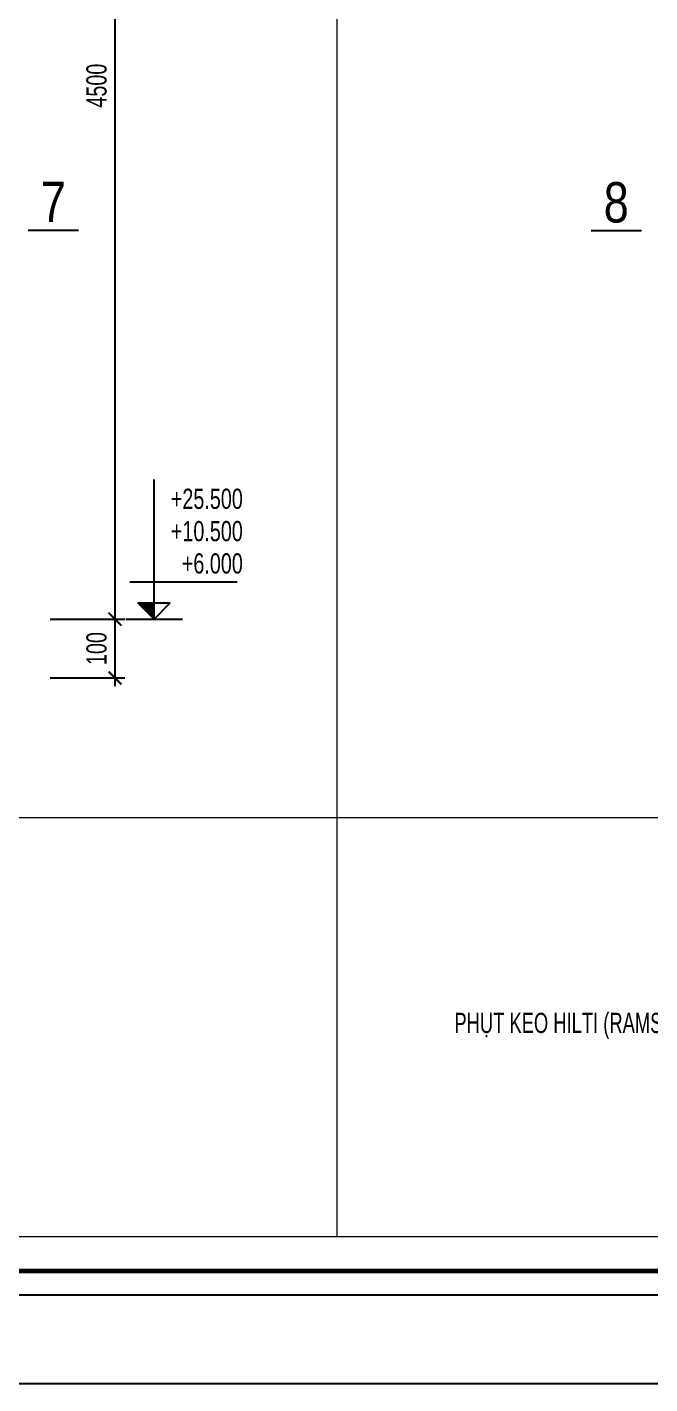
# Model space of a CAD drawing. Header units: millimetres. Extents: x 0 to 84100, y 0 to 158663.
# Drawn here: x 12615 to 14540, y 0 to 4196 of the extents above; entities that cross this region are included whole.
import ezdxf
from ezdxf.enums import TextEntityAlignment as Align

# ---------------------------------------------------------------- set-up
doc = ezdxf.new("R2010")
doc.units = ezdxf.units.MM
doc.header["$LTSCALE"] = 800
doc.header["$MEASUREMENT"] = 0
doc.layers.get('DEFPOINTS').update_dxf_attribs({"color": 87})
for name, color, linetype in [('CDC-KHUNGTEN', 9, 'Continuous'), ('CDC.02.DIM', 1, 'Continuous'), ('CDC.06.TEXT', 2, 'Continuous'), ('CDC.10.HATCH', 9, 'Continuous')]:
    doc.layers.add(name, color=color, linetype=linetype)
doc.layers.add('CDC.11.NOTE', color=8, linetype='Continuous', lineweight=18)
doc.styles.add('KC_BIGTEXT', font='arial.ttf', dxfattribs={"width": 0.7})
doc.styles.add('KC_SMTEXT', font='arial.ttf', dxfattribs={"width": 0.7})
doc.styles.add('KCS_SMTEXT', font='arial.ttf', dxfattribs={"width": 0.7})
doc.dimstyles.new('KCS_DIM25', dxfattribs={"dimtxt": 62.5, "dimasz": 40, "dimexe": 30, "dimexo": 0, "dimgap": 25, "dimtad": 1, "dimdec": 0, "dimzin": 13, "dimdsep": 46, "dimtxsty": 'KCS_SMTEXT', "dimblk": 'ARCHTICK', "dimcen": 0, "dimdle": 25, "dimclrd": 1, "dimclre": 1, "dimclrt": 2, "dimadec": 0, "dimazin": 0, "dimtfac": 1, "dimtdec": 0, "dimtix": 1, "dimtmove": 2, "dimatfit": 3, "dimfxl": 1, "dimtolj": 1, "dimtzin": 13, "dimarcsym": 0})

# ---------------------------------------------------------------- blocks, each defined once
blk = doc.blocks.new('COS_CD')
at = {"layer": 'CDC.10.HATCH'}
blk.add_hatch(color=256, dxfattribs=at).paths.add_polyline_path([(37.5, 50), (87.5, 0), (87.5, 50)])
at = {"layer": 'CDC.02.DIM'}
for p, q in [((37.5, 50), (137.5, 50)), ((87.5, 0), (37.5, 50)), ((87.5, 0), (87.5, 50)), ((87.5, 0), (137.5, 50)), ((0, 0), (175, 0))]:
    blk.add_line(p, q, dxfattribs=at)
blk = doc.blocks.new('_ArchTick')
at = {"color": 0, "linetype": 'ByBlock', "const_width": 0.15}
blk.add_lwpolyline([(-0.5, -0.5), (0.5, 0.5)], dxfattribs=at)
blk = doc.blocks.new('*D652')
at = {"layer": 'CDC.02.DIM', "color": 1, "lineweight": -2, "ltscale": 0.5, "transparency": 16777216}
for p, q in [((12687.06528356571, 2365.172116242845), (12917.06528357364, 2365.172116242845)), ((12887.06528357364, 2158.17231543272), (12887.06528357364, 2390.172116242845)), ((12687.06528356571, 2183.17231543272), (12917.06528357364, 2183.17231543272))]:
    blk.add_line(p, q, dxfattribs=at)
at = {"layer": 'DEFPOINTS', "color": 0, "ltscale": 0.5, "transparency": 16777216}
for p in [(12687.06528356571, 2365.172116242845), (12887.06528357364, 2365.172116242845), (12687.06528356571, 2183.17231543272)]:
    blk.add_point(p, dxfattribs=at)
at = {"layer": 'CDC.02.DIM', "color": 1, "lineweight": -2, "ltscale": 0.5, "transparency": 16777216, "xscale": 40, "yscale": 40, "zscale": 40}
for p, rotation in [((12887.06528357364, 2365.172116242845), 90), ((12887.06528357364, 2183.17231543272), 270)]:
    blk.add_blockref('_ArchTick', p, dxfattribs=dict(at, rotation=rotation))
at = {"layer": 'CDC.02.DIM', "color": 2, "ltscale": 0.5, "transparency": 16777216, "insert": (12830.15447184104, 2274.172215837778), "char_height": 62.5, "attachment_point": 5, "rotation": 90, "style": 'KCS_SMTEXT'}
blk.add_mtext('\\A1;{\\C7;100}', dxfattribs=at)
blk = doc.blocks.new('*D659')
at = {"layer": 'CDC.02.DIM', "color": 1, "lineweight": -2, "ltscale": 0.5, "transparency": 16777216}
for p, q in [((12687.06528356618, 5665.172116242846), (12917.06528357318, 5665.172116242846)), ((12887.06528357318, 2340.172116242845), (12887.06528357318, 5690.172116242846)), ((12687.06528356571, 2365.172116242845), (12917.06528357318, 2365.172116242845))]:
    blk.add_line(p, q, dxfattribs=at)
at = {"layer": 'DEFPOINTS', "color": 0, "ltscale": 0.5, "transparency": 16777216}
for p in [(12687.06528356618, 5665.172116242846), (12887.06528357318, 5665.172116242846), (12687.06528356571, 2365.172116242845)]:
    blk.add_point(p, dxfattribs=at)
at = {"layer": 'CDC.02.DIM', "color": 1, "lineweight": -2, "ltscale": 0.5, "transparency": 16777216, "xscale": 40, "yscale": 40, "zscale": 40}
for p, rotation in [((12887.06528357318, 5665.172116242846), 90), ((12887.06528357318, 2365.172116242845), 270)]:
    blk.add_blockref('_ArchTick', p, dxfattribs=dict(at, rotation=rotation))
at = {"layer": 'CDC.02.DIM', "color": 2, "ltscale": 0.5, "transparency": 16777216, "insert": (12830.15447184057, 4015.172116242841), "char_height": 62.5, "attachment_point": 5, "rotation": 90, "style": 'KCS_SMTEXT'}
blk.add_mtext('\\A1;{\\C7;4500}', dxfattribs=at)
blk = doc.blocks.new('Khung tên chuẩn')
at = {"layer": 'CDC-KHUNGTEN', "color": 8}
blk.add_lwpolyline([(75095.86597117595, 1100), (83000.00000065193, 1100), (83000.00000065193, 58300.0000004191), (3000, 58300.0000004191), (3000, 1100), (75095.86597117595, 1100)], dxfattribs=at)
at = {"layer": 'CDC-KHUNGTEN', "color": 255, "lineweight": 60}
blk.add_lwpolyline([(74900.00000065193, 1400), (74900.00000065193, 58000.0000004191), (3300, 58000.0000004191), (3300, 1400), (74900.00000065193, 1400)], close=True, dxfattribs=at)
at = {"layer": 'DEFPOINTS', "color": 1, "ltscale": 0.2}
blk.add_lwpolyline([(0, 0), (0, 59400.0000004191), (84100.00000060536, 59400.0000004191), (84100.00000060536, 0), (0, 0)], close=True, dxfattribs=at)

msp = doc.modelspace()

# ---------------------------------------------------------------- linework, layer by layer
at = {"layer": 'CDC.02.DIM'}
for p, q in [((13007.89861689966, 2365.172116242844), (13007.89861689966, 2797.2123790365)), ((12932.89861689966, 2480.172116242844), (13264.41004576387, 2480.172116242844))]:
    msp.add_line(p, q, dxfattribs=at)
at = {"layer": 'CDC.11.NOTE', "color": 2}
for p, q in [((13572.99207783155, 7354.688285228825), (13572.99207783107, 454.6882852288254)), ((16922.99207783155, 454.6882852290582), (2322.992077832485, 454.6882852288254))]:
    msp.add_line(p, q, dxfattribs=at)
for points in [[(2322.992077832485, 1752.173894589796), (16922.99207783118, 1752.17389458933)], [(13572.99207783155, 1752.173894589796), (16922.99207783109, 1752.173894590262)], [(13572.99207783248, 1752.17389458933), (16922.99207783062, 1752.173894589796)]]:
    msp.add_lwpolyline(points, dxfattribs=at)

# ---------------------------------------------------------------- block references
at = {"xscale": 0.25, "yscale": 0.25, "zscale": 0.25}
msp.add_blockref('Khung tên chuẩn', (1.086070915334858e-05, -1.047446858137846e-07), dxfattribs=at)
at = {"layer": 'CDC.02.DIM'}
msp.add_blockref('COS_CD', (12920.39861689966, 2365.172116242844), dxfattribs=at)

# ---------------------------------------------------------------- texts
at = {"layer": 'CDC.06.TEXT', "color": 4, "style": 'KC_BIGTEXT', "width": 0.8}
for s, p in [('%%U 7 ', (12696.42202998923, 3655.567375375918)), ('%%U 8 ', (14436.49858926786, 3654.501550000656))]:
    msp.add_text(s, height=125, dxfattribs=at).set_placement(p, align=Align.MIDDLE)
at = {"layer": 'CDC.06.TEXT', "color": 2, "style": 'KC_SMTEXT', "width": 0.7}
for s, p in [('+25.500', (13282.1439164648, 2706.225579520251)), ('+10.500', (13282.1439164648, 2606.225579520251)), ('+6.000', (13282.1439164648, 2506.225579520251))]:
    msp.add_text(s, height=62.5, dxfattribs=at).set_placement(p, align=Align.RIGHT)
at = {"layer": 'CDC.06.TEXT', "style": 'KC_SMTEXT', "width": 0.65}
msp.add_text('PHỤT KEO HILTI (RAMSET) HOẶC TƯƠNG ĐƯƠNG', height=62.5, dxfattribs=at).set_placement((14629.07708455508, 1085.122015631321), align=Align.CENTER)

# ---------------------------------------------------------------- dimensions: what is measured, and where the dimension line sits
at = {"layer": 'CDC.02.DIM', "ltscale": 0.5}
for base, p1, p2, angle, text, picture, middle in [((12887.06528357318, 5665.172116242846), (12687.06528356571, 2365.172116242844), (12687.06528356617, 5665.172116242844), 89.9999776951635, '{\\C7;4500}', '*D659', (12830.15447184057, 4015.172116242841)), ((12887.06528357364, 2365.172116242845), (12687.06528356571, 2183.172315432719), (12687.06528356571, 2365.172116242844), 90, '{\\C7;100}', '*D652', (12830.15447184104, 2274.172215837778))]:
    dim = msp.add_linear_dim(base=base, p1=p1, p2=p2, angle=angle, text=text, dimstyle='KCS_DIM25', dxfattribs=at)
    dim.commit()
    dim.dimension.update_dxf_attribs({"geometry": picture, "text_midpoint": middle})

doc.saveas('drawing.dxf')
